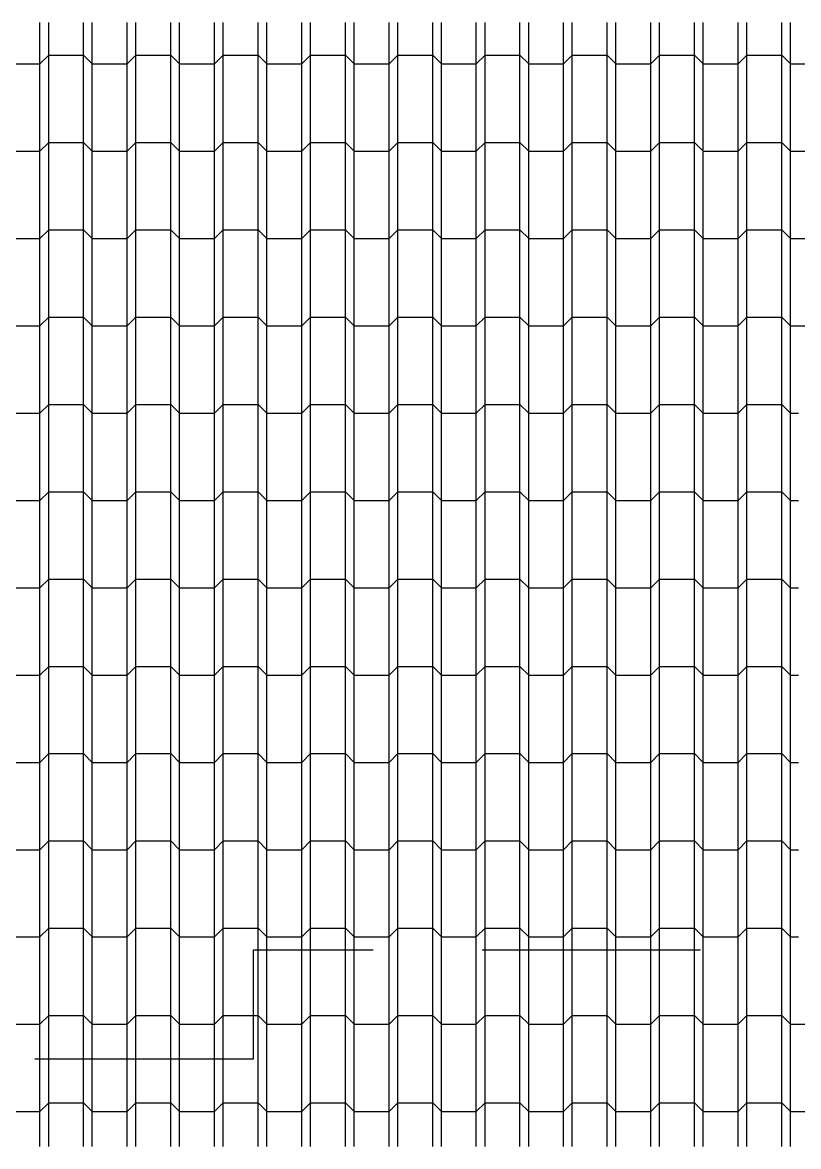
# Model space of a CAD drawing. Header units: metres. Extents: x -220 to 294, y -29 to 18.
# Drawn here: x -182.633 to -181.744, y 7.149 to 8.436 of the extents above; entities that cross this region are included whole.
import ezdxf

# ---------------------------------------------------------------- set-up
doc = ezdxf.new("R2010")
doc.units = ezdxf.units.M
doc.header["$MEASUREMENT"] = 0
doc.linetypes.add('DASHED2', pattern=[0.375, 0.25, -0.125])
doc.layers.add('Rota', color=7, linetype='Continuous')
doc.layers.add('Tarama', color=7, linetype='Continuous')

msp = doc.modelspace()

# ---------------------------------------------------------------- linework, layer by layer
at = {"layer": 'Rota', "color": 198, "linetype": 'DASHED2', "lineweight": -3}
for points in [[(-181.1061, 7.3737), (-182.3686, 7.3737)], [(-182.3686, 7.3737), (-182.3686, 7.2487)], [(-182.3686, 7.2487), (-183.8811, 7.2487)]]:
    msp.add_lwpolyline(points, dxfattribs=at)
at = {"layer": 'Tarama', "color": 13, "linetype": 'Continuous', "lineweight": -3}
for points in [[(-182.6128, 8.3987), (-182.6128, 8.4362)], [(-182.6028, 8.3987), (-182.6028, 8.4362)], [(-182.5629, 8.3987), (-182.5629, 8.4362)], [(-182.5528, 8.3987), (-182.5528, 8.4362)], [(-182.5128, 8.3987), (-182.5128, 8.4362)], [(-182.5028, 8.3987), (-182.5028, 8.4362)], [(-182.4628, 8.3987), (-182.4628, 8.4362)], [(-182.4529, 8.3987), (-182.4529, 8.4362)], [(-182.4128, 8.3987), (-182.4128, 8.4362)], [(-182.4028, 8.3987), (-182.4028, 8.4362)], [(-182.3628, 8.3987), (-182.3628, 8.4362)], [(-182.3528, 8.3987), (-182.3528, 8.4362)], [(-182.3129, 8.3987), (-182.3129, 8.4362)], [(-182.3028, 8.3987), (-182.3028, 8.4362)], [(-182.2628, 8.3987), (-182.2628, 8.4362)], [(-182.2528, 8.3987), (-182.2528, 8.4362)], [(-182.2128, 8.3987), (-182.2128, 8.4362)], [(-182.2029, 8.3987), (-182.2029, 8.4362)], [(-182.1628, 8.3987), (-182.1628, 8.4362)], [(-182.1528, 8.3987), (-182.1528, 8.4362)], [(-182.1128, 8.3987), (-182.1128, 8.4362)], [(-182.1028, 8.3987), (-182.1028, 8.4362)], [(-182.0629, 8.3987), (-182.0629, 8.4362)], [(-182.0528, 8.3987), (-182.0528, 8.4362)], [(-182.0128, 8.3987), (-182.0128, 8.4362)], [(-182.0028, 8.3987), (-182.0028, 8.4362)], [(-181.9628, 8.3987), (-181.9628, 8.4362)], [(-181.9529, 8.3987), (-181.9529, 8.4362)], [(-181.9128, 8.3987), (-181.9128, 8.4362)], [(-181.9028, 8.3987), (-181.9028, 8.4362)], [(-181.8628, 8.3987), (-181.8628, 8.4362)], [(-181.8528, 8.3987), (-181.8528, 8.4362)], [(-181.8129, 8.3987), (-181.8129, 8.4362)], [(-181.8028, 8.3987), (-181.8028, 8.4362)], [(-181.7628, 8.3987), (-181.7628, 8.4362)], [(-181.7528, 8.3987), (-181.7528, 8.4362)], [(-182.6128, 8.2987), (-182.6128, 8.3987)], [(-182.6128, 8.3887), (-182.6028, 8.3987)], [(-182.6028, 8.2987), (-182.6028, 8.3987)], [(-182.6028, 8.3987), (-182.5629, 8.3987)], [(-182.5629, 8.2987), (-182.5629, 8.3987)], [(-182.5629, 8.3987), (-182.5528, 8.3887)], [(-182.5528, 8.2987), (-182.5528, 8.3987)], [(-182.5128, 8.2987), (-182.5128, 8.3987)], [(-182.5128, 8.3887), (-182.5028, 8.3987)], [(-182.5028, 8.2987), (-182.5028, 8.3987)], [(-182.5028, 8.3987), (-182.4628, 8.3987)], [(-182.4628, 8.2987), (-182.4628, 8.3987)], [(-182.4628, 8.3987), (-182.4529, 8.3887)], [(-182.4529, 8.2987), (-182.4529, 8.3987)], [(-182.4128, 8.2987), (-182.4128, 8.3987)], [(-182.4128, 8.3887), (-182.4028, 8.3987)], [(-182.4028, 8.2987), (-182.4028, 8.3987)], [(-182.4028, 8.3987), (-182.3628, 8.3987)], [(-182.3628, 8.2987), (-182.3628, 8.3987)], [(-182.3628, 8.3987), (-182.3528, 8.3887)], [(-182.3528, 8.2987), (-182.3528, 8.3987)], [(-182.3129, 8.2987), (-182.3129, 8.3987)], [(-182.3129, 8.3887), (-182.3028, 8.3987)], [(-182.3028, 8.2987), (-182.3028, 8.3987)], [(-182.3028, 8.3987), (-182.2628, 8.3987)], [(-182.2628, 8.2987), (-182.2628, 8.3987)], [(-182.2628, 8.3987), (-182.2528, 8.3887)], [(-182.2528, 8.2987), (-182.2528, 8.3987)], [(-182.2128, 8.2987), (-182.2128, 8.3987)], [(-182.2128, 8.3887), (-182.2029, 8.3987)], [(-182.2029, 8.2987), (-182.2029, 8.3987)], [(-182.2029, 8.3987), (-182.1628, 8.3987)], [(-182.1628, 8.2987), (-182.1628, 8.3987)], [(-182.1628, 8.3987), (-182.1528, 8.3887)], [(-182.1528, 8.2987), (-182.1528, 8.3987)], [(-182.1128, 8.2987), (-182.1128, 8.3987)], [(-182.1128, 8.3887), (-182.1028, 8.3987)], [(-182.1028, 8.2987), (-182.1028, 8.3987)], [(-182.1028, 8.3987), (-182.0629, 8.3987)], [(-182.0629, 8.2987), (-182.0629, 8.3987)], [(-182.0629, 8.3987), (-182.0528, 8.3887)], [(-182.0528, 8.2987), (-182.0528, 8.3987)], [(-182.0128, 8.2987), (-182.0128, 8.3987)], [(-182.0128, 8.3887), (-182.0028, 8.3987)], [(-182.0028, 8.2987), (-182.0028, 8.3987)], [(-182.0028, 8.3987), (-181.9628, 8.3987)], [(-181.9628, 8.2987), (-181.9628, 8.3987)], [(-181.9628, 8.3987), (-181.9529, 8.3887)], [(-181.9529, 8.2987), (-181.9529, 8.3987)], [(-181.9128, 8.2987), (-181.9128, 8.3987)], [(-181.9128, 8.3887), (-181.9028, 8.3987)], [(-181.9028, 8.2987), (-181.9028, 8.3987)], [(-181.9028, 8.3987), (-181.8628, 8.3987)], [(-181.8628, 8.2987), (-181.8628, 8.3987)], [(-181.8628, 8.3987), (-181.8528, 8.3887)], [(-181.8528, 8.2987), (-181.8528, 8.3987)], [(-181.8129, 8.2987), (-181.8129, 8.3987)], [(-181.8129, 8.3887), (-181.8028, 8.3987)], [(-181.8028, 8.2987), (-181.8028, 8.3987)], [(-181.8028, 8.3987), (-181.7628, 8.3987)], [(-181.7628, 8.2987), (-181.7628, 8.3987)], [(-181.7628, 8.3987), (-181.7528, 8.3887)], [(-181.7528, 8.2987), (-181.7528, 8.3987)], [(-182.6528, 8.3887), (-182.6128, 8.3887)], [(-182.5528, 8.3887), (-182.5128, 8.3887)], [(-182.4529, 8.3887), (-182.4128, 8.3887)], [(-182.3528, 8.3887), (-182.3129, 8.3887)], [(-182.2528, 8.3887), (-182.2128, 8.3887)], [(-182.1528, 8.3887), (-182.1128, 8.3887)], [(-182.0528, 8.3887), (-182.0128, 8.3887)], [(-181.9529, 8.3887), (-181.9128, 8.3887)], [(-181.8528, 8.3887), (-181.8129, 8.3887)], [(-181.7528, 8.3887), (-181.7128, 8.3887)], [(-182.6128, 8.1987), (-182.6128, 8.2987)], [(-182.6128, 8.2887), (-182.6028, 8.2987)], [(-182.6028, 8.1987), (-182.6028, 8.2987)], [(-182.6028, 8.2987), (-182.5629, 8.2987)], [(-182.5629, 8.1987), (-182.5629, 8.2987)], [(-182.5629, 8.2987), (-182.5528, 8.2887)], [(-182.5528, 8.1987), (-182.5528, 8.2987)], [(-182.5128, 8.1987), (-182.5128, 8.2987)], [(-182.5128, 8.2887), (-182.5028, 8.2987)], [(-182.5028, 8.1987), (-182.5028, 8.2987)], [(-182.5028, 8.2987), (-182.4628, 8.2987)], [(-182.4628, 8.1987), (-182.4628, 8.2987)], [(-182.4628, 8.2987), (-182.4529, 8.2887)], [(-182.4529, 8.1987), (-182.4529, 8.2987)], [(-182.4128, 8.1987), (-182.4128, 8.2987)], [(-182.4128, 8.2887), (-182.4028, 8.2987)], [(-182.4028, 8.1987), (-182.4028, 8.2987)], [(-182.4028, 8.2987), (-182.3628, 8.2987)], [(-182.3628, 8.1987), (-182.3628, 8.2987)], [(-182.3628, 8.2987), (-182.3528, 8.2887)], [(-182.3528, 8.1987), (-182.3528, 8.2987)], [(-182.3129, 8.1987), (-182.3129, 8.2987)], [(-182.3129, 8.2887), (-182.3028, 8.2987)], [(-182.3028, 8.1987), (-182.3028, 8.2987)], [(-182.3028, 8.2987), (-182.2628, 8.2987)], [(-182.2628, 8.1987), (-182.2628, 8.2987)], [(-182.2628, 8.2987), (-182.2528, 8.2887)], [(-182.2528, 8.1987), (-182.2528, 8.2987)], [(-182.2128, 8.1987), (-182.2128, 8.2987)], [(-182.2128, 8.2887), (-182.2029, 8.2987)], [(-182.2029, 8.1987), (-182.2029, 8.2987)], [(-182.2029, 8.2987), (-182.1628, 8.2987)], [(-182.1628, 8.1987), (-182.1628, 8.2987)], [(-182.1628, 8.2987), (-182.1528, 8.2887)], [(-182.1528, 8.1987), (-182.1528, 8.2987)], [(-182.1128, 8.1987), (-182.1128, 8.2987)], [(-182.1128, 8.2887), (-182.1028, 8.2987)], [(-182.1028, 8.1987), (-182.1028, 8.2987)], [(-182.1028, 8.2987), (-182.0629, 8.2987)], [(-182.0629, 8.1987), (-182.0629, 8.2987)], [(-182.0629, 8.2987), (-182.0528, 8.2887)], [(-182.0528, 8.1987), (-182.0528, 8.2987)], [(-182.0128, 8.1987), (-182.0128, 8.2987)], [(-182.0128, 8.2887), (-182.0028, 8.2987)], [(-182.0028, 8.1987), (-182.0028, 8.2987)], [(-182.0028, 8.2987), (-181.9628, 8.2987)], [(-181.9628, 8.1987), (-181.9628, 8.2987)], [(-181.9628, 8.2987), (-181.9529, 8.2887)], [(-181.9529, 8.1987), (-181.9529, 8.2987)], [(-181.9128, 8.1987), (-181.9128, 8.2987)], [(-181.9128, 8.2887), (-181.9028, 8.2987)], [(-181.9028, 8.1987), (-181.9028, 8.2987)], [(-181.9028, 8.2987), (-181.8628, 8.2987)], [(-181.8628, 8.1987), (-181.8628, 8.2987)], [(-181.8628, 8.2987), (-181.8528, 8.2887)], [(-181.8528, 8.1987), (-181.8528, 8.2987)], [(-181.8129, 8.1987), (-181.8129, 8.2987)], [(-181.8129, 8.2887), (-181.8028, 8.2987)], [(-181.8028, 8.1987), (-181.8028, 8.2987)], [(-181.8028, 8.2987), (-181.7628, 8.2987)], [(-181.7628, 8.1987), (-181.7628, 8.2987)], [(-181.7628, 8.2987), (-181.7528, 8.2887)], [(-181.7528, 8.1987), (-181.7528, 8.2987)], [(-182.6528, 8.2887), (-182.6128, 8.2887)], [(-182.5528, 8.2887), (-182.5128, 8.2887)], [(-182.4529, 8.2887), (-182.4128, 8.2887)], [(-182.3528, 8.2887), (-182.3129, 8.2887)], [(-182.2528, 8.2887), (-182.2128, 8.2887)], [(-182.1528, 8.2887), (-182.1128, 8.2887)], [(-182.0528, 8.2887), (-182.0128, 8.2887)], [(-181.9529, 8.2887), (-181.9128, 8.2887)], [(-181.8528, 8.2887), (-181.8129, 8.2887)], [(-181.7528, 8.2887), (-181.7128, 8.2887)], [(-182.6528, 8.1887), (-182.6128, 8.1887)], [(-182.6128, 8.0987), (-182.6128, 8.1987)], [(-182.6128, 8.1887), (-182.6028, 8.1987)], [(-182.6028, 8.0987), (-182.6028, 8.1987)], [(-182.6028, 8.1987), (-182.5629, 8.1987)], [(-182.5629, 8.0987), (-182.5629, 8.1987)], [(-182.5629, 8.1987), (-182.5528, 8.1887)], [(-182.5528, 8.0987), (-182.5528, 8.1987)], [(-182.5528, 8.1887), (-182.5128, 8.1887)], [(-182.5128, 8.0987), (-182.5128, 8.1987)], [(-182.5128, 8.1887), (-182.5028, 8.1987)], [(-182.5028, 8.0987), (-182.5028, 8.1987)], [(-182.5028, 8.1987), (-182.4628, 8.1987)], [(-182.4628, 8.0987), (-182.4628, 8.1987)], [(-182.4628, 8.1987), (-182.4529, 8.1887)], [(-182.4529, 8.0987), (-182.4529, 8.1987)], [(-182.4529, 8.1887), (-182.4128, 8.1887)], [(-182.4128, 8.0987), (-182.4128, 8.1987)], [(-182.4128, 8.1887), (-182.4028, 8.1987)], [(-182.4028, 8.0987), (-182.4028, 8.1987)], [(-182.4028, 8.1987), (-182.3628, 8.1987)], [(-182.3628, 8.0987), (-182.3628, 8.1987)], [(-182.3628, 8.1987), (-182.3528, 8.1887)], [(-182.3528, 8.0987), (-182.3528, 8.1987)], [(-182.3528, 8.1887), (-182.3129, 8.1887)], [(-182.3129, 8.0987), (-182.3129, 8.1987)], [(-182.3129, 8.1887), (-182.3028, 8.1987)], [(-182.3028, 8.0987), (-182.3028, 8.1987)], [(-182.3028, 8.1987), (-182.2628, 8.1987)], [(-182.2628, 8.0987), (-182.2628, 8.1987)], [(-182.2628, 8.1987), (-182.2528, 8.1887)], [(-182.2528, 8.0987), (-182.2528, 8.1987)], [(-182.2528, 8.1887), (-182.2128, 8.1887)], [(-182.2128, 8.0987), (-182.2128, 8.1987)], [(-182.2128, 8.1887), (-182.2029, 8.1987)], [(-182.2029, 8.0987), (-182.2029, 8.1987)], [(-182.2029, 8.1987), (-182.1628, 8.1987)], [(-182.1628, 8.0987), (-182.1628, 8.1987)], [(-182.1628, 8.1987), (-182.1528, 8.1887)], [(-182.1528, 8.0987), (-182.1528, 8.1987)], [(-182.1528, 8.1887), (-182.1128, 8.1887)], [(-182.1128, 8.0987), (-182.1128, 8.1987)], [(-182.1128, 8.1887), (-182.1028, 8.1987)], [(-182.1028, 8.0987), (-182.1028, 8.1987)], [(-182.1028, 8.1987), (-182.0629, 8.1987)], [(-182.0629, 8.0987), (-182.0629, 8.1987)], [(-182.0629, 8.1987), (-182.0528, 8.1887)], [(-182.0528, 8.0987), (-182.0528, 8.1987)], [(-182.0528, 8.1887), (-182.0128, 8.1887)], [(-182.0128, 8.0987), (-182.0128, 8.1987)], [(-182.0128, 8.1887), (-182.0028, 8.1987)], [(-182.0028, 8.0987), (-182.0028, 8.1987)], [(-182.0028, 8.1987), (-181.9628, 8.1987)], [(-181.9628, 8.0987), (-181.9628, 8.1987)], [(-181.9628, 8.1987), (-181.9529, 8.1887)], [(-181.9529, 8.0987), (-181.9529, 8.1987)], [(-181.9529, 8.1887), (-181.9128, 8.1887)], [(-181.9128, 8.0987), (-181.9128, 8.1987)], [(-181.9128, 8.1887), (-181.9028, 8.1987)], [(-181.9028, 8.0987), (-181.9028, 8.1987)], [(-181.9028, 8.1987), (-181.8628, 8.1987)], [(-181.8628, 8.0987), (-181.8628, 8.1987)], [(-181.8628, 8.1987), (-181.8528, 8.1887)], [(-181.8528, 8.0987), (-181.8528, 8.1987)], [(-181.8528, 8.1887), (-181.8129, 8.1887)], [(-181.8129, 8.0987), (-181.8129, 8.1987)], [(-181.8129, 8.1887), (-181.8028, 8.1987)], [(-181.8028, 8.0987), (-181.8028, 8.1987)], [(-181.8028, 8.1987), (-181.7628, 8.1987)], [(-181.7628, 8.0987), (-181.7628, 8.1987)], [(-181.7628, 8.1987), (-181.7528, 8.1887)], [(-181.7528, 8.0987), (-181.7528, 8.1987)], [(-181.7528, 8.1887), (-181.7128, 8.1887)], [(-182.6128, 7.9987), (-182.6128, 8.0987)], [(-182.6128, 8.0887), (-182.6028, 8.0987)], [(-182.6028, 7.9987), (-182.6028, 8.0987)], [(-182.6028, 8.0987), (-182.5629, 8.0987)], [(-182.5629, 7.9987), (-182.5629, 8.0987)], [(-182.5629, 8.0987), (-182.5528, 8.0887)], [(-182.5528, 7.9987), (-182.5528, 8.0987)], [(-182.5128, 7.9987), (-182.5128, 8.0987)], [(-182.5128, 8.0887), (-182.5028, 8.0987)], [(-182.5028, 7.9987), (-182.5028, 8.0987)], [(-182.5028, 8.0987), (-182.4628, 8.0987)], [(-182.4628, 7.9987), (-182.4628, 8.0987)], [(-182.4628, 8.0987), (-182.4529, 8.0887)], [(-182.4529, 7.9987), (-182.4529, 8.0987)], [(-182.4128, 7.9987), (-182.4128, 8.0987)], [(-182.4128, 8.0887), (-182.4028, 8.0987)], [(-182.4028, 7.9987), (-182.4028, 8.0987)], [(-182.4028, 8.0987), (-182.3628, 8.0987)], [(-182.3628, 7.9987), (-182.3628, 8.0987)], [(-182.3628, 8.0987), (-182.3528, 8.0887)], [(-182.3528, 7.9987), (-182.3528, 8.0987)], [(-182.3129, 7.9987), (-182.3129, 8.0987)], [(-182.3129, 8.0887), (-182.3028, 8.0987)], [(-182.3028, 7.9987), (-182.3028, 8.0987)], [(-182.3028, 8.0987), (-182.2628, 8.0987)], [(-182.2628, 7.9987), (-182.2628, 8.0987)], [(-182.2628, 8.0987), (-182.2528, 8.0887)], [(-182.2528, 7.9987), (-182.2528, 8.0987)], [(-182.2128, 7.9987), (-182.2128, 8.0987)], [(-182.2128, 8.0887), (-182.2029, 8.0987)], [(-182.2029, 7.9987), (-182.2029, 8.0987)], [(-182.2029, 8.0987), (-182.1628, 8.0987)], [(-182.1628, 7.9987), (-182.1628, 8.0987)], [(-182.1628, 8.0987), (-182.1528, 8.0887)], [(-182.1528, 7.9987), (-182.1528, 8.0987)], [(-182.1128, 7.9987), (-182.1128, 8.0987)], [(-182.1128, 8.0887), (-182.1028, 8.0987)], [(-182.1028, 7.9987), (-182.1028, 8.0987)], [(-182.1028, 8.0987), (-182.0629, 8.0987)], [(-182.0629, 7.9987), (-182.0629, 8.0987)], [(-182.0629, 8.0987), (-182.0528, 8.0887)], [(-182.0528, 7.9987), (-182.0528, 8.0987)], [(-182.0128, 7.9987), (-182.0128, 8.0987)], [(-182.0128, 8.0887), (-182.0028, 8.0987)], [(-182.0028, 7.9987), (-182.0028, 8.0987)], [(-182.0028, 8.0987), (-181.9628, 8.0987)], [(-181.9628, 7.9987), (-181.9628, 8.0987)], [(-181.9628, 8.0987), (-181.9529, 8.0887)], [(-181.9529, 7.9987), (-181.9529, 8.0987)], [(-181.9128, 7.9987), (-181.9128, 8.0987)], [(-181.9128, 8.0887), (-181.9028, 8.0987)], [(-181.9028, 7.9987), (-181.9028, 8.0987)], [(-181.9028, 8.0987), (-181.8628, 8.0987)], [(-181.8628, 7.9987), (-181.8628, 8.0987)], [(-181.8628, 8.0987), (-181.8528, 8.0887)], [(-181.8528, 7.9987), (-181.8528, 8.0987)], [(-181.8129, 7.9987), (-181.8129, 8.0987)], [(-181.8129, 8.0887), (-181.8028, 8.0987)], [(-181.8028, 7.9987), (-181.8028, 8.0987)], [(-181.8028, 8.0987), (-181.7628, 8.0987)], [(-181.7628, 7.9987), (-181.7628, 8.0987)], [(-181.7628, 8.0987), (-181.7528, 8.0887)], [(-181.7528, 7.9987), (-181.7528, 8.0987)], [(-182.6528, 8.0887), (-182.6128, 8.0887)], [(-182.5528, 8.0887), (-182.5128, 8.0887)], [(-182.4529, 8.0887), (-182.4128, 8.0887)], [(-182.3528, 8.0887), (-182.3129, 8.0887)], [(-182.2528, 8.0887), (-182.2128, 8.0887)], [(-182.1528, 8.0887), (-182.1128, 8.0887)], [(-182.0528, 8.0887), (-182.0128, 8.0887)], [(-181.9529, 8.0887), (-181.9128, 8.0887)], [(-181.8528, 8.0887), (-181.8129, 8.0887)], [(-181.7528, 8.0887), (-181.7128, 8.0887)], [(-182.6128, 7.8987), (-182.6128, 7.9987)], [(-182.6128, 7.9887), (-182.6028, 7.9987)], [(-182.6028, 7.8987), (-182.6028, 7.9987)], [(-182.6028, 7.9987), (-182.5629, 7.9987)], [(-182.5629, 7.8987), (-182.5629, 7.9987)], [(-182.5629, 7.9987), (-182.5528, 7.9887)], [(-182.5528, 7.8987), (-182.5528, 7.9987)], [(-182.5128, 7.8987), (-182.5128, 7.9987)], [(-182.5128, 7.9887), (-182.5028, 7.9987)], [(-182.5028, 7.8987), (-182.5028, 7.9987)], [(-182.5028, 7.9987), (-182.4628, 7.9987)], [(-182.4628, 7.8987), (-182.4628, 7.9987)], [(-182.4628, 7.9987), (-182.4529, 7.9887)], [(-182.4529, 7.8987), (-182.4529, 7.9987)], [(-182.4128, 7.8987), (-182.4128, 7.9987)], [(-182.4128, 7.9887), (-182.4028, 7.9987)], [(-182.4028, 7.8987), (-182.4028, 7.9987)], [(-182.4028, 7.9987), (-182.3628, 7.9987)], [(-182.3628, 7.8987), (-182.3628, 7.9987)], [(-182.3628, 7.9987), (-182.3528, 7.9887)], [(-182.3528, 7.8987), (-182.3528, 7.9987)], [(-182.3129, 7.8987), (-182.3129, 7.9987)], [(-182.3129, 7.9887), (-182.3028, 7.9987)], [(-182.3028, 7.8987), (-182.3028, 7.9987)], [(-182.3028, 7.9987), (-182.2628, 7.9987)], [(-182.2628, 7.8987), (-182.2628, 7.9987)], [(-182.2628, 7.9987), (-182.2528, 7.9887)], [(-182.2528, 7.8987), (-182.2528, 7.9987)], [(-182.2128, 7.8987), (-182.2128, 7.9987)], [(-182.2128, 7.9887), (-182.2029, 7.9987)], [(-182.2029, 7.8987), (-182.2029, 7.9987)], [(-182.2029, 7.9987), (-182.1628, 7.9987)], [(-182.1628, 7.8987), (-182.1628, 7.9987)], [(-182.1628, 7.9987), (-182.1528, 7.9887)], [(-182.1528, 7.8987), (-182.1528, 7.9987)], [(-182.1128, 7.8987), (-182.1128, 7.9987)], [(-182.1128, 7.9887), (-182.1028, 7.9987)], [(-182.1028, 7.8987), (-182.1028, 7.9987)], [(-182.1028, 7.9987), (-182.0629, 7.9987)], [(-182.0629, 7.8987), (-182.0629, 7.9987)], [(-182.0629, 7.9987), (-182.0528, 7.9887)], [(-182.0528, 7.8987), (-182.0528, 7.9987)], [(-182.0128, 7.8987), (-182.0128, 7.9987)], [(-182.0128, 7.9887), (-182.0028, 7.9987)], [(-182.0028, 7.8987), (-182.0028, 7.9987)], [(-182.0028, 7.9987), (-181.9628, 7.9987)], [(-181.9628, 7.8987), (-181.9628, 7.9987)], [(-181.9628, 7.9987), (-181.9529, 7.9887)], [(-181.9529, 7.8987), (-181.9529, 7.9987)], [(-181.9128, 7.8987), (-181.9128, 7.9987)], [(-181.9128, 7.9887), (-181.9028, 7.9987)], [(-181.9028, 7.8987), (-181.9028, 7.9987)], [(-181.9028, 7.9987), (-181.8628, 7.9987)], [(-181.8628, 7.8987), (-181.8628, 7.9987)], [(-181.8628, 7.9987), (-181.8528, 7.9887)], [(-181.8528, 7.8987), (-181.8528, 7.9987)], [(-181.8129, 7.8987), (-181.8129, 7.9987)], [(-181.8129, 7.9887), (-181.8028, 7.9987)], [(-181.8028, 7.8987), (-181.8028, 7.9987)], [(-181.8028, 7.9987), (-181.7628, 7.9987)], [(-181.7628, 7.8987), (-181.7628, 7.9987)], [(-181.7628, 7.9987), (-181.7528, 7.9887)], [(-181.7528, 7.8987), (-181.7528, 7.9987)], [(-182.6528, 7.9887), (-182.6128, 7.9887)], [(-182.5528, 7.9887), (-182.5128, 7.9887)], [(-182.4529, 7.9887), (-182.4128, 7.9887)], [(-182.3528, 7.9887), (-182.3129, 7.9887)], [(-182.2528, 7.9887), (-182.2128, 7.9887)], [(-182.1528, 7.9887), (-182.1128, 7.9887)], [(-182.0528, 7.9887), (-182.0128, 7.9887)], [(-181.9529, 7.9887), (-181.9128, 7.9887)], [(-181.8528, 7.9887), (-181.8129, 7.9887)], [(-181.7528, 7.9887), (-181.7436, 7.9887)], [(-182.6128, 7.7987), (-182.6128, 7.8987)], [(-182.6128, 7.8887), (-182.6028, 7.8987)], [(-182.6028, 7.7987), (-182.6028, 7.8987)], [(-182.6028, 7.8987), (-182.5629, 7.8987)], [(-182.5629, 7.7987), (-182.5629, 7.8987)], [(-182.5629, 7.8987), (-182.5528, 7.8887)], [(-182.5528, 7.7987), (-182.5528, 7.8987)], [(-182.5128, 7.7987), (-182.5128, 7.8987)], [(-182.5128, 7.8887), (-182.5028, 7.8987)], [(-182.5028, 7.7987), (-182.5028, 7.8987)], [(-182.5028, 7.8987), (-182.4628, 7.8987)], [(-182.4628, 7.7987), (-182.4628, 7.8987)], [(-182.4628, 7.8987), (-182.4529, 7.8887)], [(-182.4529, 7.7987), (-182.4529, 7.8987)], [(-182.4128, 7.7987), (-182.4128, 7.8987)], [(-182.4128, 7.8887), (-182.4028, 7.8987)], [(-182.4028, 7.7987), (-182.4028, 7.8987)], [(-182.4028, 7.8987), (-182.3628, 7.8987)], [(-182.3628, 7.7987), (-182.3628, 7.8987)], [(-182.3628, 7.8987), (-182.3528, 7.8887)], [(-182.3528, 7.7987), (-182.3528, 7.8987)], [(-182.3129, 7.7987), (-182.3129, 7.8987)], [(-182.3129, 7.8887), (-182.3028, 7.8987)], [(-182.3028, 7.7987), (-182.3028, 7.8987)], [(-182.3028, 7.8987), (-182.2628, 7.8987)], [(-182.2628, 7.7987), (-182.2628, 7.8987)], [(-182.2628, 7.8987), (-182.2528, 7.8887)], [(-182.2528, 7.7987), (-182.2528, 7.8987)], [(-182.2128, 7.7987), (-182.2128, 7.8987)], [(-182.2128, 7.8887), (-182.2029, 7.8987)], [(-182.2029, 7.7987), (-182.2029, 7.8987)], [(-182.2029, 7.8987), (-182.1628, 7.8987)], [(-182.1628, 7.7987), (-182.1628, 7.8987)], [(-182.1628, 7.8987), (-182.1528, 7.8887)], [(-182.1528, 7.7987), (-182.1528, 7.8987)], [(-182.1128, 7.7987), (-182.1128, 7.8987)], [(-182.1128, 7.8887), (-182.1028, 7.8987)], [(-182.1028, 7.7987), (-182.1028, 7.8987)], [(-182.1028, 7.8987), (-182.0629, 7.8987)], [(-182.0629, 7.7987), (-182.0629, 7.8987)], [(-182.0629, 7.8987), (-182.0528, 7.8887)], [(-182.0528, 7.7987), (-182.0528, 7.8987)], [(-182.0128, 7.7987), (-182.0128, 7.8987)], [(-182.0128, 7.8887), (-182.0028, 7.8987)], [(-182.0028, 7.7987), (-182.0028, 7.8987)], [(-182.0028, 7.8987), (-181.9628, 7.8987)], [(-181.9628, 7.7987), (-181.9628, 7.8987)], [(-181.9628, 7.8987), (-181.9529, 7.8887)], [(-181.9529, 7.7987), (-181.9529, 7.8987)], [(-181.9128, 7.7987), (-181.9128, 7.8987)], [(-181.9128, 7.8887), (-181.9028, 7.8987)], [(-181.9028, 7.7987), (-181.9028, 7.8987)], [(-181.9028, 7.8987), (-181.8628, 7.8987)], [(-181.8628, 7.7987), (-181.8628, 7.8987)], [(-181.8628, 7.8987), (-181.8528, 7.8887)], [(-181.8528, 7.7987), (-181.8528, 7.8987)], [(-181.8129, 7.7987), (-181.8129, 7.8987)], [(-181.8129, 7.8887), (-181.8028, 7.8987)], [(-181.8028, 7.7987), (-181.8028, 7.8987)], [(-181.8028, 7.8987), (-181.7628, 7.8987)], [(-181.7628, 7.7987), (-181.7628, 7.8987)], [(-181.7628, 7.8987), (-181.7528, 7.8887)], [(-181.7528, 7.7987), (-181.7528, 7.8987)], [(-182.6528, 7.8887), (-182.6128, 7.8887)], [(-182.5528, 7.8887), (-182.5128, 7.8887)], [(-182.4529, 7.8887), (-182.4128, 7.8887)], [(-182.3528, 7.8887), (-182.3129, 7.8887)], [(-182.2528, 7.8887), (-182.2128, 7.8887)], [(-182.1528, 7.8887), (-182.1128, 7.8887)], [(-182.0528, 7.8887), (-182.0128, 7.8887)], [(-181.9529, 7.8887), (-181.9128, 7.8887)], [(-181.8528, 7.8887), (-181.8129, 7.8887)], [(-181.7528, 7.8887), (-181.7436, 7.8887)], [(-182.6128, 7.6987), (-182.6128, 7.7987)], [(-182.6128, 7.7887), (-182.6028, 7.7987)], [(-182.6028, 7.6987), (-182.6028, 7.7987)], [(-182.6028, 7.7987), (-182.5629, 7.7987)], [(-182.5629, 7.6987), (-182.5629, 7.7987)], [(-182.5629, 7.7987), (-182.5528, 7.7887)], [(-182.5528, 7.6987), (-182.5528, 7.7987)], [(-182.5128, 7.6987), (-182.5128, 7.7987)], [(-182.5128, 7.7887), (-182.5028, 7.7987)], [(-182.5028, 7.6987), (-182.5028, 7.7987)], [(-182.5028, 7.7987), (-182.4628, 7.7987)], [(-182.4628, 7.6987), (-182.4628, 7.7987)], [(-182.4628, 7.7987), (-182.4529, 7.7887)], [(-182.4529, 7.6987), (-182.4529, 7.7987)], [(-182.4128, 7.6987), (-182.4128, 7.7987)], [(-182.4128, 7.7887), (-182.4028, 7.7987)], [(-182.4028, 7.6987), (-182.4028, 7.7987)], [(-182.4028, 7.7987), (-182.3628, 7.7987)], [(-182.3628, 7.6987), (-182.3628, 7.7987)], [(-182.3628, 7.7987), (-182.3528, 7.7887)], [(-182.3528, 7.6987), (-182.3528, 7.7987)], [(-182.3129, 7.6987), (-182.3129, 7.7987)], [(-182.3129, 7.7887), (-182.3028, 7.7987)], [(-182.3028, 7.6987), (-182.3028, 7.7987)], [(-182.3028, 7.7987), (-182.2628, 7.7987)], [(-182.2628, 7.6987), (-182.2628, 7.7987)], [(-182.2628, 7.7987), (-182.2528, 7.7887)], [(-182.2528, 7.6987), (-182.2528, 7.7987)], [(-182.2128, 7.6987), (-182.2128, 7.7987)], [(-182.2128, 7.7887), (-182.2029, 7.7987)], [(-182.2029, 7.6987), (-182.2029, 7.7987)], [(-182.2029, 7.7987), (-182.1628, 7.7987)], [(-182.1628, 7.6987), (-182.1628, 7.7987)], [(-182.1628, 7.7987), (-182.1528, 7.7887)], [(-182.1528, 7.6987), (-182.1528, 7.7987)], [(-182.1128, 7.6987), (-182.1128, 7.7987)], [(-182.1128, 7.7887), (-182.1028, 7.7987)], [(-182.1028, 7.6987), (-182.1028, 7.7987)], [(-182.1028, 7.7987), (-182.0629, 7.7987)], [(-182.0629, 7.6987), (-182.0629, 7.7987)], [(-182.0629, 7.7987), (-182.0528, 7.7887)], [(-182.0528, 7.6987), (-182.0528, 7.7987)], [(-182.0128, 7.6987), (-182.0128, 7.7987)], [(-182.0128, 7.7887), (-182.0028, 7.7987)], [(-182.0028, 7.6987), (-182.0028, 7.7987)], [(-182.0028, 7.7987), (-181.9628, 7.7987)], [(-181.9628, 7.6987), (-181.9628, 7.7987)], [(-181.9628, 7.7987), (-181.9529, 7.7887)], [(-181.9529, 7.6987), (-181.9529, 7.7987)], [(-181.9128, 7.6987), (-181.9128, 7.7987)], [(-181.9128, 7.7887), (-181.9028, 7.7987)], [(-181.9028, 7.6987), (-181.9028, 7.7987)], [(-181.9028, 7.7987), (-181.8628, 7.7987)], [(-181.8628, 7.6987), (-181.8628, 7.7987)], [(-181.8628, 7.7987), (-181.8528, 7.7887)], [(-181.8528, 7.6987), (-181.8528, 7.7987)], [(-181.8129, 7.6987), (-181.8129, 7.7987)], [(-181.8129, 7.7887), (-181.8028, 7.7987)], [(-181.8028, 7.6987), (-181.8028, 7.7987)], [(-181.8028, 7.7987), (-181.7628, 7.7987)], [(-181.7628, 7.6987), (-181.7628, 7.7987)], [(-181.7628, 7.7987), (-181.7528, 7.7887)], [(-181.7528, 7.6987), (-181.7528, 7.7987)], [(-182.6528, 7.7887), (-182.6128, 7.7887)], [(-182.5528, 7.7887), (-182.5128, 7.7887)], [(-182.4529, 7.7887), (-182.4128, 7.7887)], [(-182.3528, 7.7887), (-182.3129, 7.7887)], [(-182.2528, 7.7887), (-182.2128, 7.7887)], [(-182.1528, 7.7887), (-182.1128, 7.7887)], [(-182.0528, 7.7887), (-182.0128, 7.7887)], [(-181.9529, 7.7887), (-181.9128, 7.7887)], [(-181.8528, 7.7887), (-181.8129, 7.7887)], [(-181.7528, 7.7887), (-181.7436, 7.7887)], [(-182.6528, 7.6887), (-182.6128, 7.6887)], [(-182.6128, 7.5987), (-182.6128, 7.6987)], [(-182.6128, 7.6887), (-182.6028, 7.6987)], [(-182.6028, 7.5987), (-182.6028, 7.6987)], [(-182.6028, 7.6987), (-182.5629, 7.6987)], [(-182.5629, 7.5987), (-182.5629, 7.6987)], [(-182.5629, 7.6987), (-182.5528, 7.6887)], [(-182.5528, 7.5987), (-182.5528, 7.6987)], [(-182.5528, 7.6887), (-182.5128, 7.6887)], [(-182.5128, 7.5987), (-182.5128, 7.6987)], [(-182.5128, 7.6887), (-182.5028, 7.6987)], [(-182.5028, 7.5987), (-182.5028, 7.6987)], [(-182.5028, 7.6987), (-182.4628, 7.6987)], [(-182.4628, 7.5987), (-182.4628, 7.6987)], [(-182.4628, 7.6987), (-182.4529, 7.6887)], [(-182.4529, 7.5987), (-182.4529, 7.6987)], [(-182.4529, 7.6887), (-182.4128, 7.6887)], [(-182.4128, 7.5987), (-182.4128, 7.6987)], [(-182.4128, 7.6887), (-182.4028, 7.6987)], [(-182.4028, 7.5987), (-182.4028, 7.6987)], [(-182.4028, 7.6987), (-182.3628, 7.6987)], [(-182.3628, 7.5987), (-182.3628, 7.6987)], [(-182.3628, 7.6987), (-182.3528, 7.6887)], [(-182.3528, 7.5987), (-182.3528, 7.6987)], [(-182.3528, 7.6887), (-182.3129, 7.6887)], [(-182.3129, 7.5987), (-182.3129, 7.6987)], [(-182.3129, 7.6887), (-182.3028, 7.6987)], [(-182.3028, 7.5987), (-182.3028, 7.6987)], [(-182.3028, 7.6987), (-182.2628, 7.6987)], [(-182.2628, 7.5987), (-182.2628, 7.6987)], [(-182.2628, 7.6987), (-182.2528, 7.6887)], [(-182.2528, 7.5987), (-182.2528, 7.6987)], [(-182.2528, 7.6887), (-182.2128, 7.6887)], [(-182.2128, 7.5987), (-182.2128, 7.6987)], [(-182.2128, 7.6887), (-182.2029, 7.6987)], [(-182.2029, 7.5987), (-182.2029, 7.6987)], [(-182.2029, 7.6987), (-182.1628, 7.6987)], [(-182.1628, 7.5987), (-182.1628, 7.6987)], [(-182.1628, 7.6987), (-182.1528, 7.6887)], [(-182.1528, 7.5987), (-182.1528, 7.6987)], [(-182.1528, 7.6887), (-182.1128, 7.6887)], [(-182.1128, 7.5987), (-182.1128, 7.6987)], [(-182.1128, 7.6887), (-182.1028, 7.6987)], [(-182.1028, 7.5987), (-182.1028, 7.6987)], [(-182.1028, 7.6987), (-182.0629, 7.6987)], [(-182.0629, 7.5987), (-182.0629, 7.6987)], [(-182.0629, 7.6987), (-182.0528, 7.6887)], [(-182.0528, 7.5987), (-182.0528, 7.6987)], [(-182.0528, 7.6887), (-182.0128, 7.6887)], [(-182.0128, 7.5987), (-182.0128, 7.6987)], [(-182.0128, 7.6887), (-182.0028, 7.6987)], [(-182.0028, 7.5987), (-182.0028, 7.6987)], [(-182.0028, 7.6987), (-181.9628, 7.6987)], [(-181.9628, 7.5987), (-181.9628, 7.6987)], [(-181.9628, 7.6987), (-181.9529, 7.6887)], [(-181.9529, 7.5987), (-181.9529, 7.6987)], [(-181.9529, 7.6887), (-181.9128, 7.6887)], [(-181.9128, 7.5987), (-181.9128, 7.6987)], [(-181.9128, 7.6887), (-181.9028, 7.6987)], [(-181.9028, 7.5987), (-181.9028, 7.6987)], [(-181.9028, 7.6987), (-181.8628, 7.6987)], [(-181.8628, 7.5987), (-181.8628, 7.6987)], [(-181.8628, 7.6987), (-181.8528, 7.6887)], [(-181.8528, 7.5987), (-181.8528, 7.6987)], [(-181.8528, 7.6887), (-181.8129, 7.6887)], [(-181.8129, 7.5987), (-181.8129, 7.6987)], [(-181.8129, 7.6887), (-181.8028, 7.6987)], [(-181.8028, 7.5987), (-181.8028, 7.6987)], [(-181.8028, 7.6987), (-181.7628, 7.6987)], [(-181.7628, 7.5987), (-181.7628, 7.6987)], [(-181.7628, 7.6987), (-181.7528, 7.6887)], [(-181.7528, 7.5987), (-181.7528, 7.6987)], [(-181.7528, 7.6887), (-181.7436, 7.6887)], [(-182.6128, 7.4987), (-182.6128, 7.5987)], [(-182.6128, 7.5887), (-182.6028, 7.5987)], [(-182.6028, 7.4987), (-182.6028, 7.5987)], [(-182.6028, 7.5987), (-182.5629, 7.5987)], [(-182.5629, 7.4987), (-182.5629, 7.5987)], [(-182.5629, 7.5987), (-182.5528, 7.5887)], [(-182.5528, 7.4987), (-182.5528, 7.5987)], [(-182.5128, 7.4987), (-182.5128, 7.5987)], [(-182.5128, 7.5887), (-182.5028, 7.5987)], [(-182.5028, 7.4987), (-182.5028, 7.5987)], [(-182.5028, 7.5987), (-182.4628, 7.5987)], [(-182.4628, 7.4987), (-182.4628, 7.5987)], [(-182.4628, 7.5987), (-182.4529, 7.5887)], [(-182.4529, 7.4987), (-182.4529, 7.5987)], [(-182.4128, 7.4987), (-182.4128, 7.5987)], [(-182.4128, 7.5887), (-182.4028, 7.5987)], [(-182.4028, 7.4987), (-182.4028, 7.5987)], [(-182.4028, 7.5987), (-182.3628, 7.5987)], [(-182.3628, 7.4987), (-182.3628, 7.5987)], [(-182.3628, 7.5987), (-182.3528, 7.5887)], [(-182.3528, 7.4987), (-182.3528, 7.5987)], [(-182.3129, 7.4987), (-182.3129, 7.5987)], [(-182.3129, 7.5887), (-182.3028, 7.5987)], [(-182.3028, 7.4987), (-182.3028, 7.5987)], [(-182.3028, 7.5987), (-182.2628, 7.5987)], [(-182.2628, 7.4987), (-182.2628, 7.5987)], [(-182.2628, 7.5987), (-182.2528, 7.5887)], [(-182.2528, 7.4987), (-182.2528, 7.5987)], [(-182.2128, 7.4987), (-182.2128, 7.5987)], [(-182.2128, 7.5887), (-182.2029, 7.5987)], [(-182.2029, 7.4987), (-182.2029, 7.5987)], [(-182.2029, 7.5987), (-182.1628, 7.5987)], [(-182.1628, 7.4987), (-182.1628, 7.5987)], [(-182.1628, 7.5987), (-182.1528, 7.5887)], [(-182.1528, 7.4987), (-182.1528, 7.5987)], [(-182.1128, 7.4987), (-182.1128, 7.5987)], [(-182.1128, 7.5887), (-182.1028, 7.5987)], [(-182.1028, 7.4987), (-182.1028, 7.5987)], [(-182.1028, 7.5987), (-182.0629, 7.5987)], [(-182.0629, 7.4987), (-182.0629, 7.5987)], [(-182.0629, 7.5987), (-182.0528, 7.5887)], [(-182.0528, 7.4987), (-182.0528, 7.5987)], [(-182.0128, 7.4987), (-182.0128, 7.5987)], [(-182.0128, 7.5887), (-182.0028, 7.5987)], [(-182.0028, 7.4987), (-182.0028, 7.5987)], [(-182.0028, 7.5987), (-181.9628, 7.5987)], [(-181.9628, 7.4987), (-181.9628, 7.5987)], [(-181.9628, 7.5987), (-181.9529, 7.5887)], [(-181.9529, 7.4987), (-181.9529, 7.5987)], [(-181.9128, 7.4987), (-181.9128, 7.5987)], [(-181.9128, 7.5887), (-181.9028, 7.5987)], [(-181.9028, 7.4987), (-181.9028, 7.5987)], [(-181.9028, 7.5987), (-181.8628, 7.5987)], [(-181.8628, 7.4987), (-181.8628, 7.5987)], [(-181.8628, 7.5987), (-181.8528, 7.5887)], [(-181.8528, 7.4987), (-181.8528, 7.5987)], [(-181.8129, 7.4987), (-181.8129, 7.5987)], [(-181.8129, 7.5887), (-181.8028, 7.5987)], [(-181.8028, 7.4987), (-181.8028, 7.5987)], [(-181.8028, 7.5987), (-181.7628, 7.5987)], [(-181.7628, 7.4987), (-181.7628, 7.5987)], [(-181.7628, 7.5987), (-181.7528, 7.5887)], [(-181.7528, 7.4987), (-181.7528, 7.5987)], [(-182.6528, 7.5887), (-182.6128, 7.5887)], [(-182.5528, 7.5887), (-182.5128, 7.5887)], [(-182.4529, 7.5887), (-182.4128, 7.5887)], [(-182.3528, 7.5887), (-182.3129, 7.5887)], [(-182.2528, 7.5887), (-182.2128, 7.5887)], [(-182.1528, 7.5887), (-182.1128, 7.5887)], [(-182.0528, 7.5887), (-182.0128, 7.5887)], [(-181.9529, 7.5887), (-181.9128, 7.5887)], [(-181.8528, 7.5887), (-181.8129, 7.5887)], [(-181.7528, 7.5887), (-181.7436, 7.5887)], [(-182.6128, 7.3987), (-182.6128, 7.4987)], [(-182.6128, 7.4887), (-182.6028, 7.4987)], [(-182.6028, 7.3987), (-182.6028, 7.4987)], [(-182.6028, 7.4987), (-182.5629, 7.4987)], [(-182.5629, 7.3987), (-182.5629, 7.4987)], [(-182.5629, 7.4987), (-182.5528, 7.4887)], [(-182.5528, 7.3987), (-182.5528, 7.4987)], [(-182.5128, 7.3987), (-182.5128, 7.4987)], [(-182.5128, 7.4887), (-182.5028, 7.4987)], [(-182.5028, 7.3987), (-182.5028, 7.4987)], [(-182.5028, 7.4987), (-182.4628, 7.4987)], [(-182.4628, 7.3987), (-182.4628, 7.4987)], [(-182.4628, 7.4987), (-182.4529, 7.4887)], [(-182.4529, 7.3987), (-182.4529, 7.4987)], [(-182.4128, 7.3987), (-182.4128, 7.4987)], [(-182.4128, 7.4887), (-182.4028, 7.4987)], [(-182.4028, 7.3987), (-182.4028, 7.4987)], [(-182.4028, 7.4987), (-182.3628, 7.4987)], [(-182.3628, 7.3987), (-182.3628, 7.4987)], [(-182.3628, 7.4987), (-182.3528, 7.4887)], [(-182.3528, 7.3987), (-182.3528, 7.4987)], [(-182.3129, 7.3987), (-182.3129, 7.4987)], [(-182.3129, 7.4887), (-182.3028, 7.4987)], [(-182.3028, 7.3987), (-182.3028, 7.4987)], [(-182.3028, 7.4987), (-182.2628, 7.4987)], [(-182.2628, 7.3987), (-182.2628, 7.4987)], [(-182.2628, 7.4987), (-182.2528, 7.4887)], [(-182.2528, 7.3987), (-182.2528, 7.4987)], [(-182.2128, 7.3987), (-182.2128, 7.4987)], [(-182.2128, 7.4887), (-182.2029, 7.4987)], [(-182.2029, 7.3987), (-182.2029, 7.4987)], [(-182.2029, 7.4987), (-182.1628, 7.4987)], [(-182.1628, 7.3987), (-182.1628, 7.4987)], [(-182.1628, 7.4987), (-182.1528, 7.4887)], [(-182.1528, 7.3987), (-182.1528, 7.4987)], [(-182.1128, 7.3987), (-182.1128, 7.4987)], [(-182.1128, 7.4887), (-182.1028, 7.4987)], [(-182.1028, 7.3987), (-182.1028, 7.4987)], [(-182.1028, 7.4987), (-182.0629, 7.4987)], [(-182.0629, 7.3987), (-182.0629, 7.4987)], [(-182.0629, 7.4987), (-182.0528, 7.4887)], [(-182.0528, 7.3987), (-182.0528, 7.4987)], [(-182.0128, 7.3987), (-182.0128, 7.4987)], [(-182.0128, 7.4887), (-182.0028, 7.4987)], [(-182.0028, 7.3987), (-182.0028, 7.4987)], [(-182.0028, 7.4987), (-181.9628, 7.4987)], [(-181.9628, 7.3987), (-181.9628, 7.4987)], [(-181.9628, 7.4987), (-181.9529, 7.4887)], [(-181.9529, 7.3987), (-181.9529, 7.4987)], [(-181.9128, 7.3987), (-181.9128, 7.4987)], [(-181.9128, 7.4887), (-181.9028, 7.4987)], [(-181.9028, 7.3987), (-181.9028, 7.4987)], [(-181.9028, 7.4987), (-181.8628, 7.4987)], [(-181.8628, 7.3987), (-181.8628, 7.4987)], [(-181.8628, 7.4987), (-181.8528, 7.4887)], [(-181.8528, 7.3987), (-181.8528, 7.4987)], [(-181.8129, 7.3987), (-181.8129, 7.4987)], [(-181.8129, 7.4887), (-181.8028, 7.4987)], [(-181.8028, 7.3987), (-181.8028, 7.4987)], [(-181.8028, 7.4987), (-181.7628, 7.4987)], [(-181.7628, 7.3987), (-181.7628, 7.4987)], [(-181.7628, 7.4987), (-181.7528, 7.4887)], [(-181.7528, 7.3987), (-181.7528, 7.4987)], [(-182.6528, 7.4887), (-182.6128, 7.4887)], [(-182.5528, 7.4887), (-182.5128, 7.4887)], [(-182.4529, 7.4887), (-182.4128, 7.4887)], [(-182.3528, 7.4887), (-182.3129, 7.4887)], [(-182.2528, 7.4887), (-182.2128, 7.4887)], [(-182.1528, 7.4887), (-182.1128, 7.4887)], [(-182.0528, 7.4887), (-182.0128, 7.4887)], [(-181.9529, 7.4887), (-181.9128, 7.4887)], [(-181.8528, 7.4887), (-181.8129, 7.4887)], [(-181.7528, 7.4887), (-181.7436, 7.4887)], [(-182.6128, 7.2987), (-182.6128, 7.3987)], [(-182.6128, 7.3887), (-182.6028, 7.3987)], [(-182.6028, 7.2987), (-182.6028, 7.3987)], [(-182.6028, 7.3987), (-182.5629, 7.3987)], [(-182.5629, 7.2987), (-182.5629, 7.3987)], [(-182.5629, 7.3987), (-182.5528, 7.3887)], [(-182.5528, 7.2987), (-182.5528, 7.3987)], [(-182.5128, 7.2987), (-182.5128, 7.3987)], [(-182.5128, 7.3887), (-182.5028, 7.3987)], [(-182.5028, 7.2987), (-182.5028, 7.3987)], [(-182.5028, 7.3987), (-182.4628, 7.3987)], [(-182.4628, 7.2987), (-182.4628, 7.3987)], [(-182.4628, 7.3987), (-182.4529, 7.3887)], [(-182.4529, 7.2987), (-182.4529, 7.3987)], [(-182.4128, 7.2987), (-182.4128, 7.3987)], [(-182.4128, 7.3887), (-182.4028, 7.3987)], [(-182.4028, 7.2987), (-182.4028, 7.3987)], [(-182.4028, 7.3987), (-182.3628, 7.3987)], [(-182.3628, 7.2987), (-182.3628, 7.3987)], [(-182.3628, 7.3987), (-182.3528, 7.3887)], [(-182.3528, 7.2987), (-182.3528, 7.3987)], [(-182.3129, 7.2987), (-182.3129, 7.3987)], [(-182.3129, 7.3887), (-182.3028, 7.3987)], [(-182.3028, 7.2987), (-182.3028, 7.3987)], [(-182.3028, 7.3987), (-182.2628, 7.3987)], [(-182.2628, 7.2987), (-182.2628, 7.3987)], [(-182.2628, 7.3987), (-182.2528, 7.3887)], [(-182.2528, 7.2987), (-182.2528, 7.3987)], [(-182.2128, 7.2987), (-182.2128, 7.3987)], [(-182.2128, 7.3887), (-182.2029, 7.3987)], [(-182.2029, 7.2987), (-182.2029, 7.3987)], [(-182.2029, 7.3987), (-182.1628, 7.3987)], [(-182.1628, 7.2987), (-182.1628, 7.3987)], [(-182.1628, 7.3987), (-182.1528, 7.3887)], [(-182.1528, 7.2987), (-182.1528, 7.3987)], [(-182.1128, 7.2987), (-182.1128, 7.3987)], [(-182.1128, 7.3887), (-182.1028, 7.3987)], [(-182.1028, 7.2987), (-182.1028, 7.3987)], [(-182.1028, 7.3987), (-182.0629, 7.3987)], [(-182.0629, 7.2987), (-182.0629, 7.3987)], [(-182.0629, 7.3987), (-182.0528, 7.3887)], [(-182.0528, 7.2987), (-182.0528, 7.3987)], [(-182.0128, 7.2987), (-182.0128, 7.3987)], [(-182.0128, 7.3887), (-182.0028, 7.3987)], [(-182.0028, 7.2987), (-182.0028, 7.3987)], [(-182.0028, 7.3987), (-181.9628, 7.3987)], [(-181.9628, 7.2987), (-181.9628, 7.3987)], [(-181.9628, 7.3987), (-181.9529, 7.3887)], [(-181.9529, 7.2987), (-181.9529, 7.3987)], [(-181.9128, 7.2987), (-181.9128, 7.3987)], [(-181.9128, 7.3887), (-181.9028, 7.3987)], [(-181.9028, 7.2987), (-181.9028, 7.3987)], [(-181.9028, 7.3987), (-181.8628, 7.3987)], [(-181.8628, 7.2987), (-181.8628, 7.3987)], [(-181.8628, 7.3987), (-181.8528, 7.3887)], [(-181.8528, 7.2987), (-181.8528, 7.3987)], [(-181.8129, 7.2987), (-181.8129, 7.3987)], [(-181.8129, 7.3887), (-181.8028, 7.3987)], [(-181.8028, 7.2987), (-181.8028, 7.3987)], [(-181.8028, 7.3987), (-181.7628, 7.3987)], [(-181.7628, 7.2987), (-181.7628, 7.3987)], [(-181.7628, 7.3987), (-181.7528, 7.3887)], [(-181.7528, 7.2987), (-181.7528, 7.3987)], [(-182.6528, 7.3887), (-182.6128, 7.3887)], [(-182.5528, 7.3887), (-182.5128, 7.3887)], [(-182.4529, 7.3887), (-182.4128, 7.3887)], [(-182.3528, 7.3887), (-182.3129, 7.3887)], [(-182.2528, 7.3887), (-182.2128, 7.3887)], [(-182.1528, 7.3887), (-182.1128, 7.3887)], [(-182.0528, 7.3887), (-182.0128, 7.3887)], [(-181.9529, 7.3887), (-181.9128, 7.3887)], [(-181.8528, 7.3887), (-181.8129, 7.3887)], [(-181.7528, 7.3887), (-181.7436, 7.3887)], [(-182.6528, 7.2887), (-182.6128, 7.2887)], [(-182.6128, 7.1987), (-182.6128, 7.2987)], [(-182.6128, 7.2887), (-182.6028, 7.2987)], [(-182.6028, 7.1987), (-182.6028, 7.2987)], [(-182.6028, 7.2987), (-182.5629, 7.2987)], [(-182.5629, 7.1987), (-182.5629, 7.2987)], [(-182.5629, 7.2987), (-182.5528, 7.2887)], [(-182.5528, 7.1987), (-182.5528, 7.2987)], [(-182.5528, 7.2887), (-182.5128, 7.2887)], [(-182.5128, 7.1987), (-182.5128, 7.2987)], [(-182.5128, 7.2887), (-182.5028, 7.2987)], [(-182.5028, 7.1987), (-182.5028, 7.2987)], [(-182.5028, 7.2987), (-182.4628, 7.2987)], [(-182.4628, 7.1987), (-182.4628, 7.2987)], [(-182.4628, 7.2987), (-182.4529, 7.2887)], [(-182.4529, 7.1987), (-182.4529, 7.2987)], [(-182.4529, 7.2887), (-182.4128, 7.2887)], [(-182.4128, 7.1987), (-182.4128, 7.2987)], [(-182.4128, 7.2887), (-182.4028, 7.2987)], [(-182.4028, 7.1987), (-182.4028, 7.2987)], [(-182.4028, 7.2987), (-182.3628, 7.2987)], [(-182.3628, 7.1987), (-182.3628, 7.2987)], [(-182.3628, 7.2987), (-182.3528, 7.2887)], [(-182.3528, 7.1987), (-182.3528, 7.2987)], [(-182.3528, 7.2887), (-182.3129, 7.2887)], [(-182.3129, 7.1987), (-182.3129, 7.2987)], [(-182.3129, 7.2887), (-182.3028, 7.2987)], [(-182.3028, 7.1987), (-182.3028, 7.2987)], [(-182.3028, 7.2987), (-182.2628, 7.2987)], [(-182.2628, 7.1987), (-182.2628, 7.2987)], [(-182.2628, 7.2987), (-182.2528, 7.2887)], [(-182.2528, 7.1987), (-182.2528, 7.2987)], [(-182.2528, 7.2887), (-182.2128, 7.2887)], [(-182.2128, 7.1987), (-182.2128, 7.2987)], [(-182.2128, 7.2887), (-182.2029, 7.2987)], [(-182.2029, 7.1987), (-182.2029, 7.2987)], [(-182.2029, 7.2987), (-182.1628, 7.2987)], [(-182.1628, 7.1987), (-182.1628, 7.2987)], [(-182.1628, 7.2987), (-182.1528, 7.2887)], [(-182.1528, 7.1987), (-182.1528, 7.2987)], [(-182.1528, 7.2887), (-182.1128, 7.2887)], [(-182.1128, 7.1987), (-182.1128, 7.2987)], [(-182.1128, 7.2887), (-182.1028, 7.2987)], [(-182.1028, 7.1987), (-182.1028, 7.2987)], [(-182.1028, 7.2987), (-182.0629, 7.2987)], [(-182.0629, 7.1987), (-182.0629, 7.2987)], [(-182.0629, 7.2987), (-182.0528, 7.2887)], [(-182.0528, 7.1987), (-182.0528, 7.2987)], [(-182.0528, 7.2887), (-182.0128, 7.2887)], [(-182.0128, 7.1987), (-182.0128, 7.2987)], [(-182.0128, 7.2887), (-182.0028, 7.2987)], [(-182.0028, 7.1987), (-182.0028, 7.2987)], [(-182.0028, 7.2987), (-181.9628, 7.2987)], [(-181.9628, 7.1987), (-181.9628, 7.2987)], [(-181.9628, 7.2987), (-181.9529, 7.2887)], [(-181.9529, 7.1987), (-181.9529, 7.2987)], [(-181.9529, 7.2887), (-181.9128, 7.2887)], [(-181.9128, 7.1987), (-181.9128, 7.2987)], [(-181.9128, 7.2887), (-181.9028, 7.2987)], [(-181.9028, 7.1987), (-181.9028, 7.2987)], [(-181.9028, 7.2987), (-181.8628, 7.2987)], [(-181.8628, 7.1987), (-181.8628, 7.2987)], [(-181.8628, 7.2987), (-181.8528, 7.2887)], [(-181.8528, 7.1987), (-181.8528, 7.2987)], [(-181.8528, 7.2887), (-181.8129, 7.2887)], [(-181.8129, 7.1987), (-181.8129, 7.2987)], [(-181.8129, 7.2887), (-181.8028, 7.2987)], [(-181.8028, 7.1987), (-181.8028, 7.2987)], [(-181.8028, 7.2987), (-181.7628, 7.2987)], [(-181.7628, 7.1987), (-181.7628, 7.2987)], [(-181.7628, 7.2987), (-181.7528, 7.2887)], [(-181.7528, 7.1987), (-181.7528, 7.2987)], [(-181.7528, 7.2887), (-181.7128, 7.2887)], [(-182.6128, 7.1487), (-182.6128, 7.1987)], [(-182.6128, 7.1887), (-182.6028, 7.1987)], [(-182.6028, 7.1487), (-182.6028, 7.1987)], [(-182.6028, 7.1987), (-182.5629, 7.1987)], [(-182.5629, 7.1487), (-182.5629, 7.1987)], [(-182.5629, 7.1987), (-182.5528, 7.1887)], [(-182.5528, 7.1487), (-182.5528, 7.1987)], [(-182.5128, 7.1487), (-182.5128, 7.1987)], [(-182.5128, 7.1887), (-182.5028, 7.1987)], [(-182.5028, 7.1487), (-182.5028, 7.1987)], [(-182.5028, 7.1987), (-182.4628, 7.1987)], [(-182.4628, 7.1487), (-182.4628, 7.1987)], [(-182.4628, 7.1987), (-182.4529, 7.1887)], [(-182.4529, 7.1487), (-182.4529, 7.1987)], [(-182.4128, 7.1487), (-182.4128, 7.1987)], [(-182.4128, 7.1887), (-182.4028, 7.1987)], [(-182.4028, 7.1487), (-182.4028, 7.1987)], [(-182.4028, 7.1987), (-182.3628, 7.1987)], [(-182.3628, 7.1487), (-182.3628, 7.1987)], [(-182.3628, 7.1987), (-182.3528, 7.1887)], [(-182.3528, 7.1487), (-182.3528, 7.1987)], [(-182.3129, 7.1487), (-182.3129, 7.1987)], [(-182.3129, 7.1887), (-182.3028, 7.1987)], [(-182.3028, 7.1487), (-182.3028, 7.1987)], [(-182.3028, 7.1987), (-182.2628, 7.1987)], [(-182.2628, 7.1487), (-182.2628, 7.1987)], [(-182.2628, 7.1987), (-182.2528, 7.1887)], [(-182.2528, 7.1487), (-182.2528, 7.1987)], [(-182.2128, 7.1487), (-182.2128, 7.1987)], [(-182.2128, 7.1887), (-182.2029, 7.1987)], [(-182.2029, 7.1487), (-182.2029, 7.1987)], [(-182.2029, 7.1987), (-182.1628, 7.1987)], [(-182.1628, 7.1487), (-182.1628, 7.1987)], [(-182.1628, 7.1987), (-182.1528, 7.1887)], [(-182.1528, 7.1487), (-182.1528, 7.1987)], [(-182.1128, 7.1487), (-182.1128, 7.1987)], [(-182.1128, 7.1887), (-182.1028, 7.1987)], [(-182.1028, 7.1487), (-182.1028, 7.1987)], [(-182.1028, 7.1987), (-182.0629, 7.1987)], [(-182.0629, 7.1487), (-182.0629, 7.1987)], [(-182.0629, 7.1987), (-182.0528, 7.1887)], [(-182.0528, 7.1487), (-182.0528, 7.1987)], [(-182.0128, 7.1487), (-182.0128, 7.1987)], [(-182.0128, 7.1887), (-182.0028, 7.1987)], [(-182.0028, 7.1487), (-182.0028, 7.1987)], [(-182.0028, 7.1987), (-181.9628, 7.1987)], [(-181.9628, 7.1487), (-181.9628, 7.1987)], [(-181.9628, 7.1987), (-181.9529, 7.1887)], [(-181.9529, 7.1487), (-181.9529, 7.1987)], [(-181.9128, 7.1487), (-181.9128, 7.1987)], [(-181.9128, 7.1887), (-181.9028, 7.1987)], [(-181.9028, 7.1487), (-181.9028, 7.1987)], [(-181.9028, 7.1987), (-181.8628, 7.1987)], [(-181.8628, 7.1487), (-181.8628, 7.1987)], [(-181.8628, 7.1987), (-181.8528, 7.1887)], [(-181.8528, 7.1487), (-181.8528, 7.1987)], [(-181.8129, 7.1487), (-181.8129, 7.1987)], [(-181.8129, 7.1887), (-181.8028, 7.1987)], [(-181.8028, 7.1487), (-181.8028, 7.1987)], [(-181.8028, 7.1987), (-181.7628, 7.1987)], [(-181.7628, 7.1487), (-181.7628, 7.1987)], [(-181.7628, 7.1987), (-181.7528, 7.1887)], [(-181.7528, 7.1487), (-181.7528, 7.1987)], [(-182.6528, 7.1887), (-182.6128, 7.1887)], [(-182.5528, 7.1887), (-182.5128, 7.1887)], [(-182.4529, 7.1887), (-182.4128, 7.1887)], [(-182.3528, 7.1887), (-182.3129, 7.1887)], [(-182.2528, 7.1887), (-182.2128, 7.1887)], [(-182.1528, 7.1887), (-182.1128, 7.1887)], [(-182.0528, 7.1887), (-182.0128, 7.1887)], [(-181.9529, 7.1887), (-181.9128, 7.1887)], [(-181.8528, 7.1887), (-181.8129, 7.1887)], [(-181.7528, 7.1887), (-181.7128, 7.1887)]]:
    msp.add_lwpolyline(points, dxfattribs=at)

doc.saveas('drawing.dxf')
